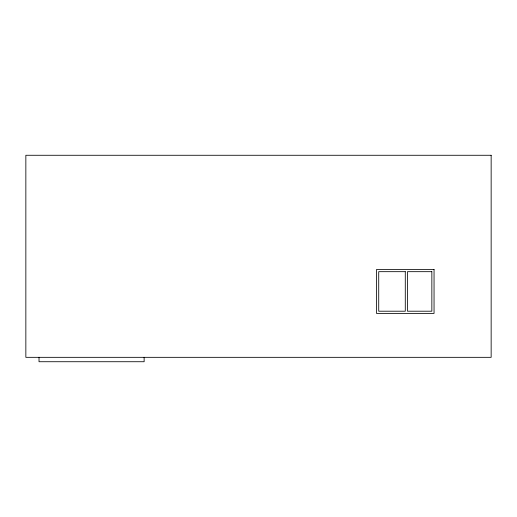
<?xml version="1.0" encoding="UTF-8"?>
<svg xmlns="http://www.w3.org/2000/svg" width="517" height="517" viewBox="0 0 517 517"><rect width="100%" height="100%" fill="white"/><g stroke="black" fill="none" stroke-linecap="round" stroke-linejoin="round"><path stroke-width="0.78" d="M144.133 357.331L144.133 361.726L39.027 361.726L39.027 357.331M491.15 155.274L25.85 155.274L25.85 357.331L491.15 357.331L491.15 155.274M434.047 269.48L376.525 269.48L376.525 313.405L434.047 313.405L434.047 269.48M405.283 271.677L378.722 271.677L378.722 311.208L405.283 311.208L405.283 271.677M431.85 271.677L407.48 271.677L407.48 311.208L431.85 311.208L431.85 271.677"/></g></svg>
